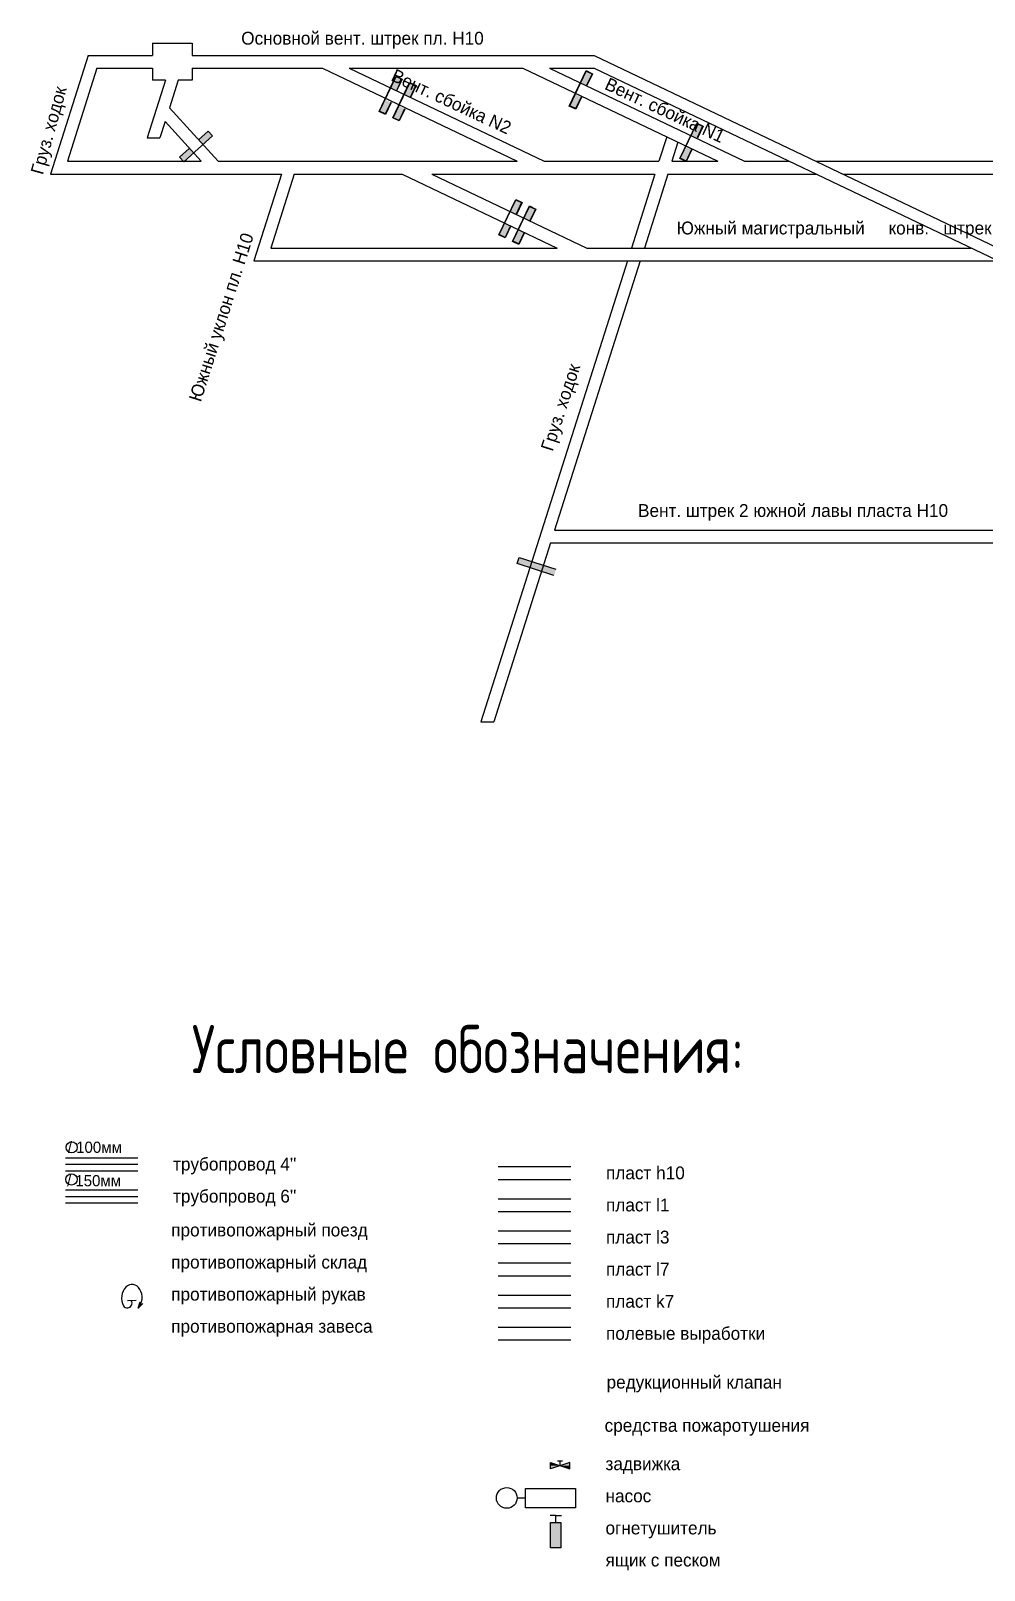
# Model space of a CAD drawing. Header units: millimetres. Extents: x -1214 to 333, y -475 to 425.
# Drawn here: x -1214 to -917.1, y -404.1 to 75.4 of the extents above; entities that cross this region are included whole.
import ezdxf

# ---------------------------------------------------------------- set-up
doc = ezdxf.new("R2010")
doc.units = ezdxf.units.MM
for name, color, linetype in [('Двери', 7, 'Continuous'), ('Перемычки', 7, 'Continuous'), ('Трубопровод', 1, 'Continuous')]:
    doc.layers.add(name, color=color, linetype=linetype)
doc.styles.add('ESKD', font='Eskdwin')

msp = doc.modelspace()

# ---------------------------------------------------------------- hatches: boundary and pattern name
at = {"layer": 'Двери'}
h = msp.add_hatch(color=256, dxfattribs=at)
h.paths.add_polyline_path([(-1040.85, 58.38), (-1039.09, 62.08), (-1041.08, 63.02), (-1042.84, 59.32), (-1042.75, 59.28), (-1041.03, 62.89), (-1039.22, 62.03), (-1040.94, 58.42)])
h.paths.add_polyline_path([(-1044.47, 55.67), (-1042.75, 59.28), (-1042.84, 59.32), (-1044.56, 55.71)])
h.paths.add_polyline_path([(-1044.34, 51.06), (-1042.58, 54.76), (-1042.67, 54.81), (-1044.39, 51.2), (-1046.19, 52.06), (-1044.47, 55.67), (-1044.56, 55.71), (-1046.33, 52.01)])
h = msp.add_hatch(color=3, dxfattribs=at)
h.paths.add_polyline_path([(-1039.22, 62.03), (-1041.03, 62.89), (-1042.75, 59.28), (-1040.94, 58.42)])
h.paths.add_polyline_path([(-1046.19, 52.06), (-1044.39, 51.2), (-1042.67, 54.81), (-1044.47, 55.67)])
h = msp.add_hatch(color=256, dxfattribs=at)
h.paths.add_polyline_path([(-1100.11, 56.7), (-1098.34, 60.41), (-1100.33, 61.35), (-1102.09, 57.65), (-1102, 57.61), (-1100.28, 61.22), (-1098.48, 60.36), (-1100.2, 56.75)])
h.paths.add_polyline_path([(-1103.72, 54), (-1102, 57.61), (-1102.09, 57.65), (-1103.81, 54.04)])
h.paths.add_polyline_path([(-1103.59, 49.39), (-1101.83, 53.09), (-1101.92, 53.14), (-1103.64, 49.53), (-1105.45, 50.39), (-1103.72, 54), (-1103.81, 54.04), (-1105.58, 50.34)])
h = msp.add_hatch(color=3, dxfattribs=at)
h.paths.add_polyline_path([(-1098.48, 60.36), (-1100.28, 61.22), (-1102, 57.61), (-1100.2, 56.75)])
h.paths.add_polyline_path([(-1105.45, 50.39), (-1103.64, 49.53), (-1101.92, 53.14), (-1103.72, 54)])
h = msp.add_hatch(color=256, dxfattribs=at)
h.paths.add_polyline_path([(-1095.83, 54.66), (-1094.06, 58.36), (-1096.05, 59.31), (-1097.81, 55.61), (-1097.72, 55.57), (-1096, 59.18), (-1094.2, 58.32), (-1095.92, 54.7)])
h.paths.add_polyline_path([(-1099.45, 51.96), (-1097.72, 55.57), (-1097.81, 55.61), (-1099.54, 52)])
h.paths.add_polyline_path([(-1099.32, 47.35), (-1097.55, 51.05), (-1097.64, 51.09), (-1099.36, 47.48), (-1101.17, 48.34), (-1099.45, 51.96), (-1099.54, 52), (-1101.3, 48.3)])
h = msp.add_hatch(color=3, dxfattribs=at)
h.paths.add_polyline_path([(-1094.2, 58.32), (-1096, 59.18), (-1097.72, 55.57), (-1095.92, 54.7)])
h.paths.add_polyline_path([(-1101.17, 48.34), (-1099.36, 47.48), (-1097.64, 51.09), (-1099.45, 51.96)])
h = msp.add_hatch(color=256, dxfattribs=at)
h.paths.add_polyline_path([(-1161.83, 41.54), (-1158.79, 44.3), (-1157.31, 42.67), (-1160.35, 39.91), (-1160.42, 39.99), (-1157.45, 42.67), (-1158.8, 44.15), (-1161.76, 41.47)])
h.paths.add_polyline_path([(-1163.38, 37.3), (-1160.42, 39.99), (-1160.35, 39.91), (-1163.31, 37.23)])
h.paths.add_polyline_path([(-1167.83, 36.1), (-1164.79, 38.86), (-1164.72, 38.78), (-1167.69, 36.09), (-1166.34, 34.61), (-1163.38, 37.3), (-1163.31, 37.23), (-1166.35, 34.47)])
h = msp.add_hatch(color=3, dxfattribs=at)
h.paths.add_polyline_path([(-1158.8, 44.15), (-1157.45, 42.67), (-1160.42, 39.99), (-1161.76, 41.47)])
h.paths.add_polyline_path([(-1166.34, 34.61), (-1167.69, 36.09), (-1164.72, 38.78), (-1163.38, 37.3)])
h = msp.add_hatch(color=256, dxfattribs=at)
h.paths.add_polyline_path([(-1006.44, 42.02), (-1004.67, 45.72), (-1006.66, 46.67), (-1008.42, 42.97), (-1008.33, 42.93), (-1006.61, 46.54), (-1004.81, 45.68), (-1006.53, 42.07)])
h.paths.add_polyline_path([(-1010.05, 39.32), (-1008.33, 42.93), (-1008.42, 42.97), (-1010.14, 39.36)])
h.paths.add_polyline_path([(-1009.92, 34.71), (-1008.16, 38.41), (-1008.25, 38.46), (-1009.97, 34.85), (-1011.78, 35.71), (-1010.05, 39.32), (-1010.14, 39.36), (-1011.91, 35.66)])
h = msp.add_hatch(color=3, dxfattribs=at)
h.paths.add_polyline_path([(-1004.81, 45.68), (-1006.61, 46.54), (-1008.33, 42.93), (-1006.53, 42.07)])
h.paths.add_polyline_path([(-1011.78, 35.71), (-1009.97, 34.85), (-1008.25, 38.46), (-1010.05, 39.32)])
h = msp.add_hatch(color=256, dxfattribs=at)
h.paths.add_polyline_path([(-1062.81, 18.25), (-1061.04, 21.95), (-1063.03, 22.9), (-1064.79, 19.2), (-1064.7, 19.16), (-1062.98, 22.77), (-1061.18, 21.91), (-1062.9, 18.3)])
h.paths.add_polyline_path([(-1066.42, 15.55), (-1064.7, 19.16), (-1064.79, 19.2), (-1066.51, 15.59)])
h.paths.add_polyline_path([(-1066.29, 10.94), (-1064.53, 14.64), (-1064.62, 14.69), (-1066.34, 11.08), (-1068.15, 11.94), (-1066.42, 15.55), (-1066.51, 15.59), (-1068.28, 11.89)])
h = msp.add_hatch(color=3, dxfattribs=at)
h.paths.add_polyline_path([(-1061.18, 21.91), (-1062.98, 22.77), (-1064.7, 19.16), (-1062.9, 18.3)])
h.paths.add_polyline_path([(-1068.15, 11.94), (-1066.34, 11.08), (-1064.62, 14.69), (-1066.42, 15.55)])
h = msp.add_hatch(color=256, dxfattribs=at)
h.paths.add_polyline_path([(-1058.53, 16.21), (-1056.76, 19.91), (-1058.75, 20.86), (-1060.51, 17.16), (-1060.42, 17.11), (-1058.7, 20.72), (-1056.9, 19.86), (-1058.62, 16.25)])
h.paths.add_polyline_path([(-1062.15, 13.5), (-1060.42, 17.11), (-1060.51, 17.16), (-1062.24, 13.55)])
h.paths.add_polyline_path([(-1062.02, 8.9), (-1060.25, 12.6), (-1060.34, 12.64), (-1062.06, 9.03), (-1063.87, 9.89), (-1062.15, 13.5), (-1062.24, 13.55), (-1064, 9.85)])
h = msp.add_hatch(color=3, dxfattribs=at)
h.paths.add_polyline_path([(-1056.9, 19.86), (-1058.7, 20.72), (-1060.42, 17.11), (-1058.62, 16.25)])
h.paths.add_polyline_path([(-1063.87, 9.89), (-1062.06, 9.03), (-1060.34, 12.64), (-1062.15, 13.5)])
at = {"layer": 'Перемычки'}
h = msp.add_hatch(color=256, dxfattribs=at)
h.paths.add_polyline_path([(-1062.7, -90.57), (-1058.8, -91.84), (-1058.77, -91.75), (-1062.57, -90.51), (-1061.95, -88.61), (-1058.15, -89.85), (-1058.12, -89.75), (-1062.02, -88.48)])
h.paths.add_polyline_path([(-1058.77, -91.75), (-1058.8, -91.84), (-1051.1, -94.36), (-1050.42, -92.27), (-1058.12, -89.75), (-1058.15, -89.85), (-1050.54, -92.33), (-1051.17, -94.23)])
h = msp.add_hatch(color=3, dxfattribs=at)
h.paths.add_polyline_path([(-1061.95, -88.61), (-1062.57, -90.51), (-1058.77, -91.75), (-1058.15, -89.85)])
h.paths.add_polyline_path([(-1054.97, -92.99), (-1054.35, -91.09), (-1058.15, -89.85), (-1058.77, -91.75)])
h.paths.add_polyline_path([(-1054.97, -92.99), (-1051.17, -94.23), (-1050.54, -92.33), (-1054.35, -91.09)])
at = {"layer": 'Трубопровод'}
h = msp.add_hatch(color=1, dxfattribs=at)
h.paths.add_polyline_path([(-1046.21, -371.55), (-1046.21, -370.55), (-1049.21, -371.55)])
h.paths.add_polyline_path([(-1046.21, -372.55), (-1046.21, -371.55), (-1049.21, -371.55)])
h.paths.add_polyline_path([(-1052.21, -371.55), (-1052.21, -372.55), (-1049.21, -371.55)])
h.paths.add_polyline_path([(-1049.21, -371.55), (-1052.21, -370.55), (-1052.21, -371.55)])
for points in [[(-1052.21, -370.55), (-1052.21, -371.55), (-1049.21, -371.55)], [(-1049.21, -371.55), (-1046.21, -372.55), (-1046.21, -371.55)], [(-1048.92, -389.3), (-1052.18, -389.3), (-1052.18, -397.17), (-1048.92, -397.17)]]:
    msp.add_hatch(color=1, dxfattribs=at).paths.add_polyline_path(points)

# ---------------------------------------------------------------- linework, layer by layer
for p, q in [((-1196.21, 67.75), (-1207.9, 30.79)), ((-1196.21, 67.75), (-1176.13, 67.75)), ((-1192.21, 67.75), (-1192.21, 67.75)), ((-1176.13, 71.55), (-1163.83, 71.55)), ((-1176.13, 71.55), (-1176.13, 67.75)), ((-1163.83, 71.55), (-1163.83, 67.75)), ((-1163.83, 67.75), (-1038.61, 67.75)), ((-1038.61, 67.75), (-870.83, -12.27)), ((-1193.47, 63.75), (-1202.63, 34.79)), ((-1193.47, 63.75), (-1176.13, 63.75)), ((-1176.13, 63.75), (-1176.13, 60.07)), ((-1163.83, 63.75), (-1139.4, 63.75)), ((-1163.83, 63.75), (-1163.83, 60.07)), ((-1139.4, 63.75), (-1123.24, 63.75)), ((-1123.24, 63.75), (-1062.52, 34.78)), ((-1114.86, 63.75), (-1054.13, 34.78)), ((-1114.86, 63.75), (-1060.85, 63.75)), ((-1067.35, 63.75), (-1060.85, 63.75)), ((-1060.85, 63.75), (-1000.12, 34.78)), ((-1052.46, 63.75), (-991.74, 34.78)), ((-1052.46, 63.75), (-1038.61, 63.75)), ((-1044.81, 63.75), (-1038.61, 63.75)), ((-1038.61, 63.75), (-517.19, -184.93)), ((-1172.12, 60.07), (-1177.81, 42.08)), ((-1172.12, 60.07), (-1176.13, 60.07)), ((-1168.12, 60.07), (-1170.84, 51.47)), ((-1163.83, 60.07), (-1168.12, 60.07)), ((-1170.84, 51.47), (-1155.7, 34.79)), ((-1172.19, 47.19), (-1173.81, 42.08)), ((-1172.19, 47.19), (-1160.94, 34.79)), ((-1177.81, 42.08), (-1173.81, 42.08)), ((-1016.01, 42.36), (-1018.41, 34.79)), ((-1012.54, 40.71), (-1014.41, 34.78)), ((-1202.63, 34.79), (-1160.94, 34.79)), ((-1155.7, 34.79), (-1062.52, 34.78)), ((-1054.13, 34.78), (-1018.41, 34.79)), ((-1014.41, 34.78), (-1000.12, 34.78)), ((-1006.62, 34.78), (-1000.12, 34.78)), ((-991.74, 34.78), (-977.88, 34.78)), ((-969.49, 34.78), (-710.58, 34.78)), ((-1207.9, 30.79), (-1136, 30.79)), ((-1136, 30.79), (-1144.55, 3.75)), ((-1132, 30.79), (-1139.29, 7.75)), ((-1132, 30.79), (-1098.39, 30.78)), ((-1098.39, 30.78), (-1050.08, 7.74)), ((-1089.15, 30.78), (-1040.83, 7.74)), ((-1089.15, 30.78), (-1019.68, 30.78)), ((-1019.68, 30.78), (-1026.96, 7.75)), ((-1015.68, 30.78), (-1022.96, 7.74)), ((-1015.68, 30.78), (-969.49, 30.78)), ((-961.11, 30.78), (-843.68, 30.78)), ((-1139.29, 7.75), (-1050.09, 7.75)), ((-1040.83, 7.74), (-921.16, 7.73)), ((-1144.61, 3.75), (-912.77, 3.73)), ((-1028.23, 3.75), (-1073.85, -139.83)), ((-1024.23, 3.75), (-1050.95, -80.09)), ((-1050.95, -80.09), (-860.96, -80.11)), ((-1052.21, -84.09), (-1069.85, -139.83)), ((-1052.21, -84.09), (-862.23, -84.11)), ((-1073.85, -139.83), (-1069.85, -139.83))]:
    msp.add_line(p, q)
at = {"layer": 'Двери'}
for points in [[(-1042.58, 54.76), (-1044.34, 51.06), (-1046.33, 52.01), (-1041.08, 63.02), (-1039.09, 62.08), (-1040.85, 58.38)], [(-1042.67, 54.81), (-1044.39, 51.2), (-1046.19, 52.06), (-1041.03, 62.89), (-1039.22, 62.03), (-1040.94, 58.42)], [(-1101.83, 53.09), (-1103.59, 49.39), (-1105.58, 50.34), (-1100.33, 61.35), (-1098.34, 60.41), (-1100.11, 56.7)], [(-1101.92, 53.14), (-1103.64, 49.53), (-1105.45, 50.39), (-1100.28, 61.22), (-1098.48, 60.36), (-1100.2, 56.75)], [(-1097.55, 51.05), (-1099.32, 47.35), (-1101.3, 48.3), (-1096.05, 59.31), (-1094.06, 58.36), (-1095.83, 54.66)], [(-1097.64, 51.09), (-1099.36, 47.48), (-1101.17, 48.34), (-1096, 59.18), (-1094.2, 58.32), (-1095.92, 54.7)], [(-1164.72, 38.78), (-1167.69, 36.09), (-1166.34, 34.61), (-1157.45, 42.67), (-1158.8, 44.15), (-1161.76, 41.47)], [(-1008.16, 38.41), (-1009.92, 34.71), (-1011.91, 35.66), (-1006.66, 46.67), (-1004.67, 45.72), (-1006.44, 42.02)], [(-1008.25, 38.46), (-1009.97, 34.85), (-1011.78, 35.71), (-1006.61, 46.54), (-1004.81, 45.68), (-1006.53, 42.07)], [(-1064.53, 14.64), (-1066.29, 10.94), (-1068.28, 11.89), (-1063.03, 22.9), (-1061.04, 21.95), (-1062.81, 18.25)], [(-1064.62, 14.69), (-1066.34, 11.08), (-1068.15, 11.94), (-1062.98, 22.77), (-1061.18, 21.91), (-1062.9, 18.3)], [(-1060.25, 12.6), (-1062.02, 8.9), (-1064, 9.85), (-1058.75, 20.86), (-1056.76, 19.91), (-1058.53, 16.21)], [(-1060.34, 12.64), (-1062.06, 9.03), (-1063.87, 9.89), (-1058.7, 20.72), (-1056.9, 19.86), (-1058.62, 16.25)]]:
    msp.add_lwpolyline(points, dxfattribs=at)
at = {"layer": 'Перемычки'}
msp.add_lwpolyline([(-1051.17, -94.23), (-1062.57, -90.51), (-1061.95, -88.61), (-1050.54, -92.33)], dxfattribs=at)
at = {"layer": 'Трубопровод', "color": 0}
for p, q in [((-1203.28, -275.67), (-1180.68, -275.67)), ((-1203.28, -279.67), (-1180.68, -279.67)), ((-1068.45, -278.41), (-1045.84, -278.41)), ((-1068.45, -282.41), (-1045.84, -282.41)), ((-1203.28, -285.67), (-1180.68, -285.67)), ((-1203.28, -289.67), (-1180.68, -289.67)), ((-1068.45, -288.41), (-1045.84, -288.41)), ((-1068.45, -292.41), (-1045.84, -292.41)), ((-1068.45, -298.41), (-1045.84, -298.41)), ((-1068.45, -302.41), (-1045.84, -302.41)), ((-1068.45, -308.41), (-1045.84, -308.41)), ((-1068.45, -312.41), (-1045.84, -312.41)), ((-1068.45, -318.41), (-1045.84, -318.41)), ((-1068.45, -322.41), (-1045.84, -322.41)), ((-1068.45, -328.41), (-1045.84, -328.41)), ((-1068.45, -332.41), (-1045.84, -332.41))]:
    msp.add_line(p, q, dxfattribs=at)
at = {"layer": 'Трубопровод', "color": 1}
for p, q in [((-1203.28, -277.67), (-1180.68, -277.67)), ((-1203.28, -287.67), (-1180.68, -287.67)), ((-1183.88, -320.16), (-1181.26, -320.06)), ((-1180.55, -322.48), (-1179.95, -320.5)), ((-1180.55, -322.48), (-1179.1, -321)), ((-1046.21, -370.55), (-1052.21, -372.55)), ((-1052.21, -370.55), (-1046.21, -372.55)), ((-1052.21, -372.55), (-1052.21, -370.55)), ((-1049.96, -370.05), (-1048.46, -370.05)), ((-1049.21, -371.55), (-1049.21, -370.05)), ((-1046.21, -372.55), (-1046.21, -370.55)), ((-1062.58, -381.62), (-1060, -381.62)), ((-1050.55, -387.09), (-1052.31, -387.09)), ((-1050.55, -389.3), (-1050.55, -387.09)), ((-1050.55, -387.09), (-1048.8, -387.09))]:
    msp.add_line(p, q, dxfattribs=at)
for points in [[(-1044.42, -378.71), (-1044.42, -384.69), (-1060, -384.69), (-1060, -378.71)], [(-1052.18, -389.3), (-1048.92, -389.3), (-1048.92, -397.17), (-1052.18, -397.17)]]:
    msp.add_lwpolyline(points, close=True, dxfattribs=at)
at = {"layer": 'Трубопровод'}
for centre in [(-1201.3, -272.4), (-1201.36, -282.4)]:
    msp.add_circle(centre, 1.75, dxfattribs=at)
at = {"layer": 'Трубопровод', "color": 1}
msp.add_circle((-1065.81, -381.62), 3.23, dxfattribs=at)
msp.add_arc((-1183.96, -320.96), 1.46, 213.854, 35.1932, dxfattribs=at)
msp.add_ellipse((-1182.57, -319.29), major_axis=(0.15, 4.19), ratio=0.758775, start_param=-2.405956, end_param=2.231833, dxfattribs=at)

# ---------------------------------------------------------------- texts
for s, p in [('Основной вент. штрек пл. Н10', (-1148.5, 71.13)), ('Южный магистральный     конв.   штрек пл. Н10', (-1012.94, 12)), ('Вент. штрек 2 южной лавы пласта Н10', (-1024.92, -76.01))]:
    msp.add_text(s, height=4).set_placement(p)
for s, rotation, p in [('Вент. сбойка N2', 335, (-1102.13, 60.09)), ('Груз. ходок', 74.5019, (-1210.3, 30.38)), ('Вент. сбойка N1', 335, (-1035.64, 57.41)), ('Южный уклон пл. Н10', 72.3615, (-1161.1, -40.4)), ('Груз. ходок', 72, (-1051.52, -55.81))]:
    msp.add_text(s, height=4, rotation=rotation).set_placement(p)
at = {"layer": 'Трубопровод', "style": 'ESKD'}
msp.add_text('Условные обозначения:', height=15, dxfattribs=at).set_placement((-1163.93, -249.3))
at = {"layer": 'Трубопровод'}
for s, height, p in [('/ 100мм', 3.5, (-1202.52, -274.13)), ("трубопровод 4''", 4, (-1169.74, -279.62)), ('пласт h10', 4, (-1034.9, -282.36)), ('/ 150мм', 3.5, (-1202.76, -284.54)), ("трубопровод 6''", 4, (-1169.74, -289.62)), ('пласт l1', 4, (-1034.9, -292.36)), ('противопожарный поезд', 4, (-1170.31, -300.15)), ('пласт l3', 4, (-1034.9, -302.36)), ('противопожарный склад', 4, (-1170.31, -310.15)), ('пласт l7', 4, (-1034.9, -312.36)), ('противопожарный рукав', 4, (-1170.31, -320.15)), ('пласт k7', 4, (-1034.9, -322.36)), ('противопожарная завеса', 4, (-1170.31, -330.15)), ('полевые выработки', 4, (-1034.9, -332.36)), ('средства пожаротушения', 4, (-1035.34, -361.02)), ('задвижка', 4, (-1035.06, -372.98)), ('насос', 4, (-1035.06, -382.98)), ('огнетушитель', 4, (-1035.06, -392.98)), ('ящик с песком', 4, (-1035.06, -402.98))]:
    msp.add_text(s, height=height, dxfattribs=at).set_placement(p)
at = {"layer": 'Трубопровод', "color": 1}
msp.add_text('редукционный клапан', height=4, dxfattribs=at).set_placement((-1034.73, -347.54))

doc.saveas('drawing.dxf')
